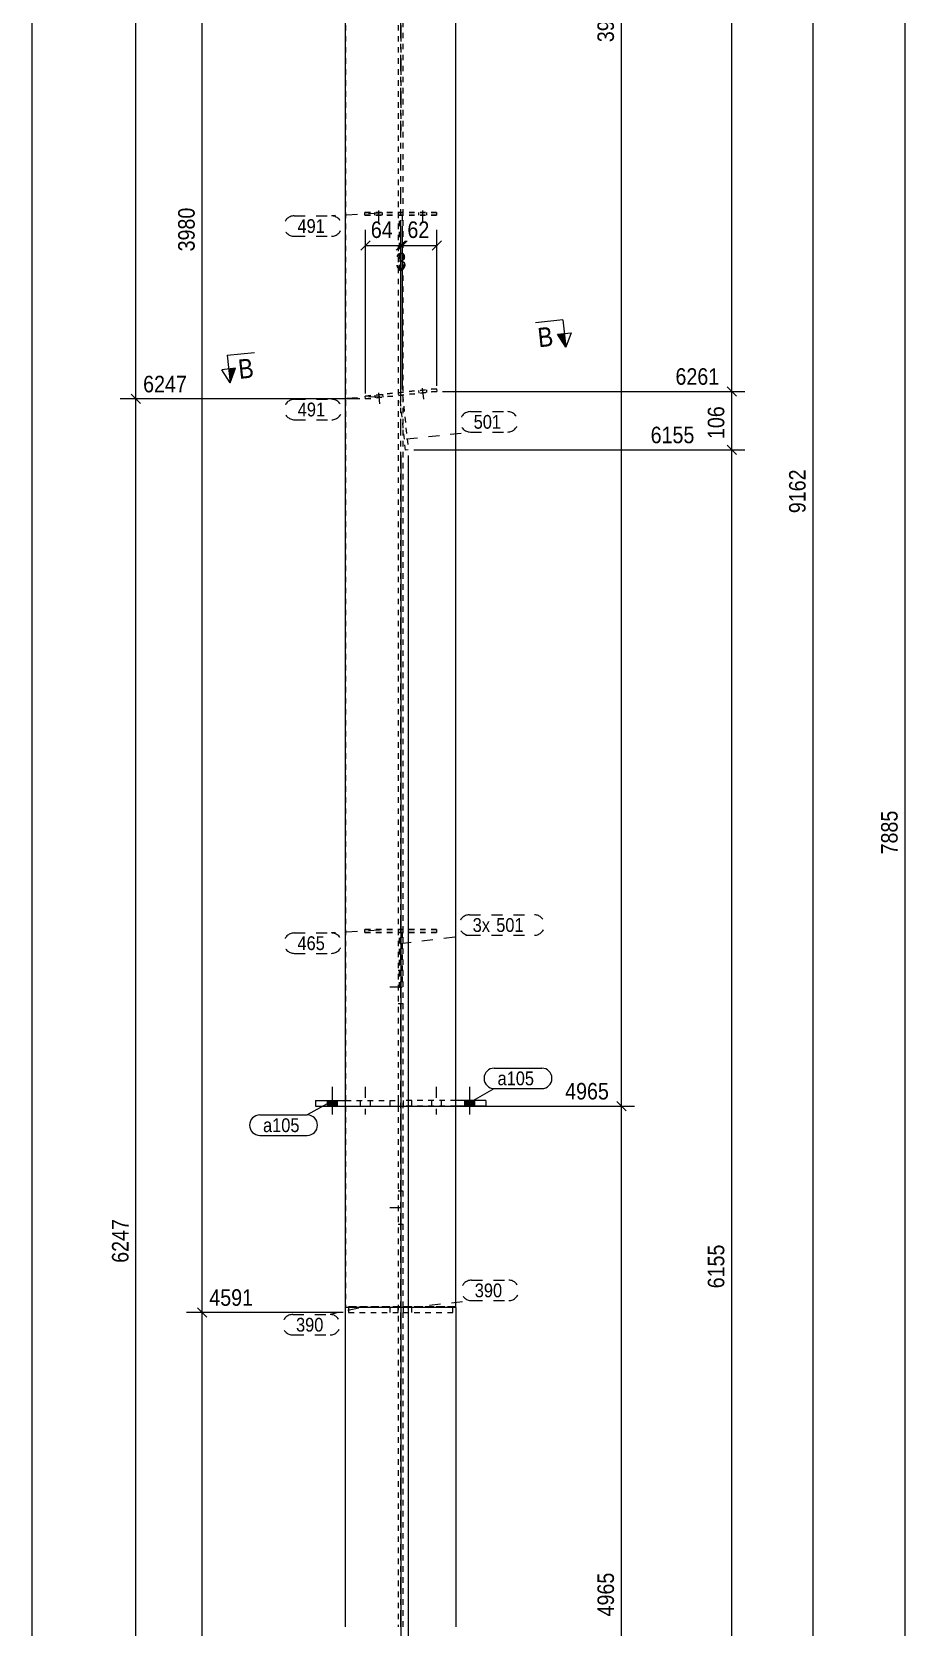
# Model space of a CAD drawing. Header units: millimetres. Extents: x 2 to 579, y 1 to 825.
# Drawn here: x 5 to 163.3, y 185.9 to 475.1 of the extents above; entities that cross this region are included whole.
import ezdxf

# ---------------------------------------------------------------- set-up
doc = ezdxf.new("R2010")
doc.units = ezdxf.units.MM
for name, pattern in [('XKITLINE00', [0]), ('XKITLINE01', [4, 1, -1, 1, -1]), ('XKITLINE02', [4, 2, -2]), ('XKITLINE03', [6, 3, -1, 1, -1])]:
    doc.linetypes.add(name, pattern=pattern)
for name, color, linetype, lineweight in [('Bolt', 3, 'Continuous', 0), ('Dimensions', 7, 'Continuous', 0), ('DrawingSheet', 5, 'Continuous', 0), ('Part', 2, 'Continuous', 0), ('PartMark', 7, 'Continuous', 0), ('Section', 6, 'Continuous', 0)]:
    doc.layers.add(name, color=color, linetype=linetype, lineweight=lineweight)
doc.styles.add('ARIAL', font='ARIAL.TTF')

# ---------------------------------------------------------------- blocks, each defined once
blk = doc.blocks.new('*A47')
at = {"layer": 'Bolt', "color": 3, "linetype": 'XKITLINE02', "lineweight": 0}
for p, q in [((71.41, 304.98), (72.31, 304.98)), ((69.86, 301.98), (73.86, 301.98)), ((71.41, 298.98), (72.31, 298.98)), ((71.41, 264.98), (72.31, 264.98)), ((69.86, 261.98), (73.86, 261.98)), ((71.41, 258.98), (72.31, 258.98))]:
    blk.add_line(p, q, dxfattribs=at)
blk = doc.blocks.new('*A51')
at = {"layer": 'Bolt'}
blk.add_hatch(color=3, dxfattribs=at).paths.add_polyline_path([(58.51, 280.36), (58.51, 281.36), (60.31, 281.36), (60.31, 280.36)], flags=17)
blk.add_hatch(color=3, dxfattribs=at).paths.add_polyline_path([(58.51, 280.36), (58.51, 281.36), (60.31, 281.36), (60.31, 280.36)], flags=17)
at = {"layer": 'Bolt', "color": 3, "linetype": 'XKITLINE00', "lineweight": 0}
for p, q in [((59.41, 283.86), (59.41, 278.86)), ((59.41, 283.86), (59.41, 278.86)), ((58.51, 281.36), (58.51, 280.36)), ((58.51, 281.36), (58.51, 280.36)), ((60.31, 281.36), (60.31, 280.36)), ((60.31, 281.36), (60.31, 280.36))]:
    blk.add_line(p, q, dxfattribs=at)
at = {"layer": 'Bolt', "color": 3, "linetype": 'XKITLINE02', "lineweight": 0}
for p, q in [((65.41, 283.86), (65.41, 278.86)), ((65.41, 283.86), (65.41, 278.86)), ((64.51, 281.36), (64.51, 280.36)), ((64.51, 281.36), (64.51, 280.36)), ((66.31, 281.36), (66.31, 280.36)), ((66.31, 281.36), (66.31, 280.36))]:
    blk.add_line(p, q, dxfattribs=at)
blk = doc.blocks.new('*A52')
at = {"layer": 'Bolt'}
blk.add_hatch(color=3, dxfattribs=at).paths.add_polyline_path([(85.21, 281.36), (85.21, 280.36), (83.41, 280.36), (83.41, 281.36)], flags=17)
blk.add_hatch(color=3, dxfattribs=at).paths.add_polyline_path([(85.21, 281.36), (85.21, 280.36), (83.41, 280.36), (83.41, 281.36)], flags=17)
at = {"layer": 'Bolt', "color": 3, "linetype": 'XKITLINE02', "lineweight": 0}
for p, q in [((78.31, 283.86), (78.31, 278.86)), ((78.31, 283.86), (78.31, 278.86)), ((77.41, 281.36), (77.41, 280.36)), ((77.41, 281.36), (77.41, 280.36)), ((79.21, 281.36), (79.21, 280.36)), ((79.21, 281.36), (79.21, 280.36))]:
    blk.add_line(p, q, dxfattribs=at)
at = {"layer": 'Bolt', "color": 3, "linetype": 'XKITLINE00', "lineweight": 0}
for p, q in [((84.31, 283.86), (84.31, 278.86)), ((84.31, 283.86), (84.31, 278.86)), ((83.41, 281.36), (83.41, 280.36)), ((83.41, 281.36), (83.41, 280.36)), ((85.21, 281.36), (85.21, 280.36)), ((85.21, 281.36), (85.21, 280.36))]:
    blk.add_line(p, q, dxfattribs=at)
blk = doc.blocks.new('*A56')
at = {"layer": 'Bolt', "color": 3, "linetype": 'XKITLINE02', "lineweight": 0}
for p, q in [((67.86, 440.7), (67.86, 443.7)), ((67.86, 440.7), (67.86, 443.7)), ((75.86, 440.7), (75.86, 443.7)), ((75.86, 440.7), (75.86, 443.7)), ((67.16, 441.86), (67.16, 442.36)), ((67.16, 441.86), (67.16, 442.36)), ((68.56, 441.86), (68.56, 442.36)), ((68.56, 441.86), (68.56, 442.36)), ((75.16, 441.86), (75.16, 442.36)), ((75.16, 441.86), (75.16, 442.36)), ((76.56, 441.86), (76.56, 442.36)), ((76.56, 441.86), (76.56, 442.36))]:
    blk.add_line(p, q, dxfattribs=at)
blk = doc.blocks.new('*A59')
at = {"layer": 'Bolt', "color": 3, "linetype": 'XKITLINE02', "lineweight": 0}
for p, q in [((68.08, 407.67), (67.76, 410.66)), ((68.08, 407.67), (67.76, 410.66)), ((76.03, 408.51), (75.72, 411.5)), ((76.03, 408.51), (75.72, 411.5)), ((67.26, 408.75), (67.21, 409.25)), ((67.26, 408.75), (67.21, 409.25)), ((68.65, 408.9), (68.6, 409.4)), ((68.65, 408.9), (68.6, 409.4)), ((75.22, 409.59), (75.16, 410.09)), ((75.22, 409.59), (75.16, 410.09)), ((76.61, 409.74), (76.56, 410.24)), ((76.61, 409.74), (76.56, 410.24))]:
    blk.add_line(p, q, dxfattribs=at)
blk = doc.blocks.new('*A60')
at = {"layer": 'Part', "color": 7, "linetype": 'XKITLINE01', "lineweight": 0}
for p, q in [((61.86, 500.34), (61.86, 243.83)), ((71.41, 500.34), (71.41, 185.96)), ((72.31, 185.96), (72.31, 500.34)), ((81.86, 243.83), (81.86, 500.34))]:
    blk.add_line(p, q, dxfattribs=at)
at = {"layer": 'Part', "color": 7, "linetype": 'XKITLINE03', "lineweight": 0}
blk.add_line((71.86, 185.96), (71.86, 500.34), dxfattribs=at)
at = {"layer": 'Part', "color": 2, "linetype": 'XKITLINE00', "lineweight": 0}
for p, q in [((61.86, 185.96), (61.86, 243.83)), ((81.86, 243.83), (81.86, 185.96))]:
    blk.add_line(p, q, dxfattribs=at)
blk = doc.blocks.new('*A65')
at = {"layer": 'Part', "color": 2, "linetype": 'XKITLINE00', "lineweight": 0}
for p, q in [((56.41, 281.36), (61.86, 281.36)), ((56.41, 281.36), (56.41, 280.36)), ((56.41, 280.36), (61.86, 280.36))]:
    blk.add_line(p, q, dxfattribs=at)
at = {"layer": 'Part', "color": 7, "linetype": 'XKITLINE01', "lineweight": 0}
for p, q in [((61.86, 281.36), (71.41, 281.36)), ((69.91, 281.36), (69.91, 280.36)), ((71.41, 281.36), (71.41, 280.36)), ((61.86, 280.36), (71.41, 280.36))]:
    blk.add_line(p, q, dxfattribs=at)
blk = doc.blocks.new('*A66')
at = {"layer": 'Part', "color": 7, "linetype": 'XKITLINE01', "lineweight": 0}
for p, q in [((72.31, 281.36), (72.31, 280.36)), ((81.86, 281.36), (72.31, 281.36)), ((73.81, 281.36), (73.81, 280.36)), ((81.86, 280.36), (72.31, 280.36))]:
    blk.add_line(p, q, dxfattribs=at)
at = {"layer": 'Part', "color": 2, "linetype": 'XKITLINE00', "lineweight": 0}
for p, q in [((87.31, 281.36), (81.86, 281.36)), ((87.31, 281.36), (87.31, 280.36)), ((87.31, 280.36), (81.86, 280.36))]:
    blk.add_line(p, q, dxfattribs=at)
blk = doc.blocks.new('*A68')
at = {"layer": 'Part', "color": 2, "linetype": 'XKITLINE00', "lineweight": 0}
for p, q in [((61.86, 243.83), (61.86, 500.34)), ((81.86, 243.83), (81.86, 500.34)), ((81.86, 243.83), (61.86, 243.83))]:
    blk.add_line(p, q, dxfattribs=at)
at = {"layer": 'Part', "color": 7, "linetype": 'XKITLINE01', "lineweight": 0}
for p, q in [((71.41, 500.34), (71.41, 243.96)), ((72.31, 243.96), (72.31, 500.34)), ((81.86, 243.96), (61.86, 243.96))]:
    blk.add_line(p, q, dxfattribs=at)
at = {"layer": 'Part', "color": 7, "linetype": 'XKITLINE03', "lineweight": 0}
blk.add_line((71.86, 500.34), (71.86, 457.2), dxfattribs=at)
blk = doc.blocks.new('*A69')
at = {"layer": 'Part', "color": 7, "linetype": 'XKITLINE01', "lineweight": 0}
for p, q in [((81.31, 243.96), (72.31, 243.96)), ((72.31, 243.96), (72.31, 242.96)), ((72.31, 242.96), (81.31, 242.96)), ((73.81, 243.96), (73.81, 242.96)), ((81.31, 242.96), (81.31, 243.96))]:
    blk.add_line(p, q, dxfattribs=at)
blk = doc.blocks.new('*A70')
at = {"layer": 'Part', "color": 7, "linetype": 'XKITLINE01', "lineweight": 0}
for p, q in [((71.41, 243.96), (62.41, 243.96)), ((62.41, 243.96), (62.41, 242.96)), ((62.41, 242.96), (71.41, 242.96)), ((69.91, 243.96), (69.91, 242.96)), ((71.41, 242.96), (71.41, 243.96))]:
    blk.add_line(p, q, dxfattribs=at)
blk = doc.blocks.new('*A72')
at = {"layer": 'Part', "color": 7, "linetype": 'XKITLINE01', "lineweight": 0}
for p, q in [((71.61, 311.86), (72.11, 311.86)), ((71.61, 301.86), (71.61, 311.86)), ((71.61, 311.86), (72.11, 311.86)), ((72.11, 311.86), (72.11, 301.86)), ((72.11, 301.86), (71.61, 301.86))]:
    blk.add_line(p, q, dxfattribs=at)
blk = doc.blocks.new('*A75')
at = {"layer": 'Part', "color": 7, "linetype": 'XKITLINE01', "lineweight": 0}
for p, q in [((71.61, 441.86), (72.11, 441.86)), ((71.61, 431.86), (71.61, 441.86)), ((71.61, 441.86), (72.11, 441.86)), ((72.11, 441.86), (72.11, 431.86)), ((72.11, 431.86), (71.61, 431.86))]:
    blk.add_line(p, q, dxfattribs=at)
blk = doc.blocks.new('*A76')
at = {"layer": 'Part', "color": 7, "linetype": 'XKITLINE01', "lineweight": 0}
for p, q in [((65.36, 312.36), (78.36, 312.36)), ((65.36, 311.86), (65.36, 312.36)), ((78.36, 312.36), (65.36, 312.36)), ((78.36, 312.36), (78.36, 311.86)), ((78.36, 311.86), (65.36, 311.86)), ((65.36, 311.86), (78.36, 311.86))]:
    blk.add_line(p, q, dxfattribs=at)
blk = doc.blocks.new('*A77')
at = {"layer": 'Part', "color": 7, "linetype": 'XKITLINE01', "lineweight": 0}
for p, q in [((65.36, 442.36), (78.36, 442.36)), ((65.36, 441.86), (65.36, 442.36)), ((78.36, 442.36), (65.36, 442.36)), ((78.36, 441.86), (65.36, 441.86)), ((65.36, 441.86), (78.36, 441.86)), ((78.36, 442.36), (78.36, 441.86))]:
    blk.add_line(p, q, dxfattribs=at)
blk = doc.blocks.new('*A81')
at = {"layer": 'Part', "color": 7, "linetype": 'XKITLINE01', "lineweight": 0}
for p, q in [((65.42, 409.06), (78.35, 410.42)), ((78.35, 410.42), (65.42, 409.06)), ((65.47, 408.56), (65.42, 409.06)), ((78.4, 409.93), (65.47, 408.56)), ((65.47, 408.56), (78.4, 409.93)), ((78.35, 410.42), (78.4, 409.93))]:
    blk.add_line(p, q, dxfattribs=at)
blk = doc.blocks.new('*A82')
at = {"layer": 'Part', "color": 7, "linetype": 'XKITLINE01', "lineweight": 0}
for p, q in [((71.69, 409.22), (72.18, 409.27)), ((71.69, 409.22), (72.18, 409.27)), ((72.73, 399.27), (71.69, 409.22)), ((72.18, 409.27), (73.23, 399.33)), ((73.23, 399.33), (72.73, 399.27))]:
    blk.add_line(p, q, dxfattribs=at)
blk = doc.blocks.new('*A127')
at = {"layer": 'DrawingSheet', "color": 5, "linetype": 'XKITLINE00', "lineweight": 0}
blk.add_line((5, 825), (5, 5), dxfattribs=at)
blk = doc.blocks.new('*A135')
at = {"layer": 'Dimensions', "color": 7, "linetype": 'XKITLINE00', "lineweight": 0}
blk.add_line((146.6, 96.59), (146.6, 688), dxfattribs=at)
at = {"layer": 'Dimensions', "color": 3, "style": 'ARIAL', "width": 0.85}
blk.add_text('9162', height=3, rotation=90.0002, dxfattribs=at).set_placement((145.25, 387.85))
blk = doc.blocks.new('*A165')
at = {"layer": 'Dimensions', "color": 7, "linetype": 'XKITLINE00', "lineweight": 0}
blk.add_line((163.28, 98.59), (163.28, 562.29), dxfattribs=at)
at = {"layer": 'Dimensions', "color": 3, "style": 'ARIAL', "width": 0.85}
blk.add_text('7885', height=3, rotation=90.0002, dxfattribs=at).set_placement((161.93, 325.99))
blk = doc.blocks.new('*A200')
at = {"layer": 'PartMark', "color": 7, "linetype": 'XKITLINE02', "lineweight": 0}
for p, q in [((84.68, 248.8), (91.44, 248.8)), ((73.09, 243.84), (84.68, 245.1)), ((84.68, 245.1), (91.44, 245.1))]:
    blk.add_line(p, q, dxfattribs=at)
for centre, start, end in [((84.68, 246.95), 90, 270), ((91.44, 246.95), 270, 90)]:
    blk.add_arc(centre, 1.85, start, end, dxfattribs=at)
at = {"layer": 'PartMark', "color": 3, "style": 'ARIAL', "width": 0.85}
blk.add_text('390', height=2.5, dxfattribs=at).set_placement((85.28, 245.7))
blk = doc.blocks.new('*A203')
at = {"layer": 'PartMark', "color": 7, "linetype": 'XKITLINE00', "lineweight": 0}
for p, q in [((88.81, 287.24), (97.42, 287.24)), ((84.56, 281.15), (88.81, 283.54)), ((88.81, 283.54), (97.42, 283.54))]:
    blk.add_line(p, q, dxfattribs=at)
for centre, start, end in [((88.81, 285.39), 90, 270), ((97.42, 285.39), 270, 90)]:
    blk.add_arc(centre, 1.85, start, end, dxfattribs=at)
at = {"layer": 'PartMark', "color": 3, "style": 'ARIAL', "width": 0.85}
blk.add_text('a105', height=2.5, dxfattribs=at).set_placement((89.41, 284.14))
blk = doc.blocks.new('*A204')
at = {"layer": 'PartMark', "color": 7, "linetype": 'XKITLINE00', "lineweight": 0}
for p, q in [((59.16, 281.15), (54.92, 278.75)), ((46.3, 278.75), (54.92, 278.75)), ((46.3, 275.05), (54.92, 275.05))]:
    blk.add_line(p, q, dxfattribs=at)
for centre, start, end in [((46.3, 276.9), 90, 270), ((54.92, 276.9), 270, 90)]:
    blk.add_arc(centre, 1.85, start, end, dxfattribs=at)
at = {"layer": 'PartMark', "color": 3, "style": 'ARIAL', "width": 0.85}
blk.add_text('a105', height=2.5, dxfattribs=at).set_placement((46.9, 275.65))
blk = doc.blocks.new('*A210')
at = {"layer": 'PartMark', "color": 7, "linetype": 'XKITLINE02', "lineweight": 0}
for p, q in [((84.3, 315.04), (96.08, 315.04)), ((71.74, 309.83), (84.3, 311.34)), ((84.3, 311.34), (96.08, 311.34))]:
    blk.add_line(p, q, dxfattribs=at)
for centre, start, end in [((84.3, 313.19), 90, 270), ((96.08, 313.19), 270, 90)]:
    blk.add_arc(centre, 1.85, start, end, dxfattribs=at)
at = {"layer": 'PartMark', "color": 3, "style": 'ARIAL', "width": 0.85}
for s, p in [('3x', (84.9, 311.94)), ('501', (89.17, 311.94))]:
    blk.add_text(s, height=2.5, dxfattribs=at).set_placement(p)
blk = doc.blocks.new('*A211')
at = {"layer": 'Section'}
for points in [[(101.51, 420.41), (101.77, 417.92), (100.27, 420.28)], [(41.89, 414.12), (40.91, 411.5), (40.64, 413.99)]]:
    blk.add_hatch(color=3, dxfattribs=at).paths.add_polyline_path(points, flags=17)
at = {"layer": 'Section', "color": 1, "linetype": 'XKITLINE00', "lineweight": 0}
for p, q in [((101.25, 422.9), (96.27, 422.37)), ((101.25, 422.9), (101.77, 417.92)), ((40.38, 416.48), (45.35, 417)), ((40.38, 416.48), (40.91, 411.5))]:
    blk.add_line(p, q, dxfattribs=at)
at = {"layer": 'Section', "color": 3, "linetype": 'XKITLINE00', "lineweight": 0}
for p, q in [((100.27, 420.28), (102.75, 420.54)), ((101.77, 417.92), (100.27, 420.28)), ((102.75, 420.54), (101.77, 417.92)), ((41.89, 414.12), (39.4, 413.86)), ((40.91, 411.5), (39.4, 413.86)), ((40.91, 411.5), (41.89, 414.12))]:
    blk.add_line(p, q, dxfattribs=at)
at = {"layer": 'Section', "color": 7, "style": 'ARIAL', "width": 0.85}
for p in [(96.88, 417.91), (42.59, 412.18)]:
    blk.add_text('B', height=3.5, rotation=6.0218, dxfattribs=at).set_placement(p)
blk = doc.blocks.new('*A214')
at = {"layer": 'Dimensions', "color": 7, "linetype": 'XKITLINE00', "lineweight": 0}
for p, q in [((111.01, 281.21), (112.71, 279.51)), ((57.41, 280.36), (114.26, 280.36)), ((111.86, 104.24), (111.86, 280.36)), ((82.86, 104.24), (114.26, 104.24)), ((111.01, 105.09), (112.71, 103.39))]:
    blk.add_line(p, q, dxfattribs=at)
at = {"layer": 'Dimensions', "color": 3}
for p in [(111.86, 280.36), (111.86, 104.24)]:
    blk.add_point(p, dxfattribs=at)
at = {"layer": 'Dimensions', "color": 3, "style": 'ARIAL', "width": 0.85}
blk.add_text('4965', height=3, dxfattribs=at).set_placement((101.66, 281.56))
blk.add_text('4965', height=3, rotation=90.0002, dxfattribs=at).set_placement((110.51, 187.85))
blk = doc.blocks.new('*A215')
at = {"layer": 'Dimensions', "color": 7, "linetype": 'XKITLINE00', "lineweight": 0}
for p, q in [((111.86, 280.36), (111.86, 675.02)), ((111.01, 281.21), (112.71, 279.51)), ((57.41, 280.36), (114.26, 280.36))]:
    blk.add_line(p, q, dxfattribs=at)
at = {"layer": 'Dimensions', "color": 3}
blk.add_point((111.86, 280.36), dxfattribs=at)
at = {"layer": 'Dimensions', "color": 3, "style": 'ARIAL', "width": 0.85}
blk.add_text('3991', height=3, rotation=90.0002, dxfattribs=at).set_placement((110.51, 473.24))
blk = doc.blocks.new('*A217')
at = {"layer": 'Dimensions', "color": 7, "linetype": 'XKITLINE00', "lineweight": 0}
for p, q in [((64.47, 408.56), (21.01, 408.56)), ((23.01, 409.41), (24.71, 407.72)), ((23.86, 104.24), (23.86, 408.56))]:
    blk.add_line(p, q, dxfattribs=at)
at = {"layer": 'Dimensions', "color": 3}
blk.add_point((23.86, 408.56), dxfattribs=at)
at = {"layer": 'Dimensions', "color": 3, "style": 'ARIAL', "width": 0.85}
blk.add_text('6247', height=3, dxfattribs=at).set_placement((25.16, 409.76))
blk.add_text('6247', height=3, rotation=90.0002, dxfattribs=at).set_placement((22.51, 251.95))
blk = doc.blocks.new('*A218')
at = {"layer": 'Dimensions', "color": 7, "linetype": 'XKITLINE00', "lineweight": 0}
for p, q in [((60.86, 675.02), (21.01, 675.02)), ((23.01, 675.87), (24.71, 674.17)), ((23.86, 408.56), (23.86, 675.02)), ((64.47, 408.56), (21.01, 408.56)), ((23.01, 409.41), (24.71, 407.72))]:
    blk.add_line(p, q, dxfattribs=at)
at = {"layer": 'Dimensions', "color": 3}
for p in [(23.86, 675.02), (23.86, 408.56)]:
    blk.add_point(p, dxfattribs=at)
at = {"layer": 'Dimensions', "color": 3, "style": 'ARIAL', "width": 0.85}
blk.add_text('8956', height=3, dxfattribs=at).set_placement((25.16, 676.22))
blk.add_text('2709', height=3, rotation=90.0002, dxfattribs=at).set_placement((22.51, 537.34))
blk = doc.blocks.new('*A219')
at = {"layer": 'Dimensions', "color": 7, "linetype": 'XKITLINE00', "lineweight": 0}
for p, q in [((61.41, 242.96), (33.01, 242.96)), ((35.01, 243.81), (36.71, 242.11)), ((35.86, 104.24), (35.86, 242.96)), ((60.86, 104.24), (33.01, 104.24)), ((35.01, 105.09), (36.71, 103.39))]:
    blk.add_line(p, q, dxfattribs=at)
at = {"layer": 'Dimensions', "color": 3}
for p in [(35.86, 242.96), (35.86, 104.24)]:
    blk.add_point(p, dxfattribs=at)
at = {"layer": 'Dimensions', "color": 3, "style": 'ARIAL', "width": 0.85}
blk.add_text('4591', height=3, dxfattribs=at).set_placement((37.16, 244.16))
blk.add_text('4591', height=3, rotation=90.0002, dxfattribs=at).set_placement((34.51, 169.15))
blk = doc.blocks.new('*A220')
at = {"layer": 'Dimensions', "color": 7, "linetype": 'XKITLINE00', "lineweight": 0}
for p, q in [((35.86, 242.96), (35.86, 636.56)), ((61.41, 242.96), (33.01, 242.96)), ((35.01, 243.81), (36.71, 242.11))]:
    blk.add_line(p, q, dxfattribs=at)
at = {"layer": 'Dimensions', "color": 3}
blk.add_point((35.86, 242.96), dxfattribs=at)
at = {"layer": 'Dimensions', "color": 3, "style": 'ARIAL', "width": 0.85}
blk.add_text('3980', height=3, rotation=90.0002, dxfattribs=at).set_placement((34.51, 435.31))
blk = doc.blocks.new('*A222')
at = {"layer": 'Dimensions', "color": 7, "linetype": 'XKITLINE00', "lineweight": 0}
for p, q in [((74.23, 399.33), (134.26, 399.33)), ((131.01, 400.18), (132.71, 398.48)), ((131.86, 104.24), (131.86, 399.33))]:
    blk.add_line(p, q, dxfattribs=at)
at = {"layer": 'Dimensions', "color": 3}
blk.add_point((131.86, 399.33), dxfattribs=at)
at = {"layer": 'Dimensions', "color": 3, "style": 'ARIAL', "width": 0.85}
blk.add_text('6155', height=3, dxfattribs=at).set_placement((117.16, 400.53))
blk.add_text('6155', height=3, rotation=90.0002, dxfattribs=at).set_placement((130.51, 247.33))
blk = doc.blocks.new('*A223')
at = {"layer": 'Dimensions', "color": 7, "linetype": 'XKITLINE00', "lineweight": 0}
for p, q in [((131.01, 410.78), (132.71, 409.08)), ((79.4, 409.93), (134.26, 409.93)), ((131.86, 399.33), (131.86, 409.93)), ((74.23, 399.33), (134.26, 399.33)), ((131.01, 400.18), (132.71, 398.48))]:
    blk.add_line(p, q, dxfattribs=at)
at = {"layer": 'Dimensions', "color": 3}
for p in [(131.86, 409.93), (131.86, 399.33)]:
    blk.add_point(p, dxfattribs=at)
at = {"layer": 'Dimensions', "color": 3, "style": 'ARIAL', "width": 0.85}
blk.add_text('6261', height=3, dxfattribs=at).set_placement((121.66, 411.13))
blk.add_text('106', height=3, rotation=90.0002, dxfattribs=at).set_placement((130.51, 401.29))
blk = doc.blocks.new('*A224')
at = {"layer": 'Dimensions', "color": 7, "linetype": 'XKITLINE00', "lineweight": 0}
for p, q in [((82.86, 675.02), (134.26, 675.02)), ((131.01, 675.87), (132.71, 674.17)), ((131.86, 409.93), (131.86, 675.02)), ((131.01, 410.78), (132.71, 409.08)), ((79.4, 409.93), (134.26, 409.93))]:
    blk.add_line(p, q, dxfattribs=at)
at = {"layer": 'Dimensions', "color": 3}
for p in [(131.86, 675.02), (131.86, 409.93)]:
    blk.add_point(p, dxfattribs=at)
at = {"layer": 'Dimensions', "color": 3, "style": 'ARIAL', "width": 0.85}
blk.add_text('8956', height=3, dxfattribs=at).set_placement((121.66, 676.22))
blk.add_text('2695', height=3, rotation=90.0002, dxfattribs=at).set_placement((130.51, 538.02))
blk = doc.blocks.new('*A225')
at = {"layer": 'Dimensions', "color": 7, "linetype": 'XKITLINE00', "lineweight": 0}
for p, q in [((66.32, 437.24), (64.62, 435.54)), ((65.47, 409.56), (65.47, 439.24)), ((72.71, 437.24), (71.01, 435.54)), ((71.86, 410.93), (71.86, 439.24)), ((65.47, 436.39), (71.86, 436.39))]:
    blk.add_line(p, q, dxfattribs=at)
at = {"layer": 'Dimensions', "color": 3}
for p in [(65.47, 436.39), (71.86, 436.39)]:
    blk.add_point(p, dxfattribs=at)
at = {"layer": 'Dimensions', "color": 3, "style": 'ARIAL', "width": 0.85}
blk.add_text('64', height=3, dxfattribs=at).set_placement((66.44, 437.74))
blk = doc.blocks.new('*A226')
at = {"layer": 'Dimensions', "color": 7, "linetype": 'XKITLINE00', "lineweight": 0}
for p, q in [((72.71, 437.24), (71.01, 435.54)), ((73.03, 437.24), (71.33, 435.54)), ((71.86, 410.93), (71.86, 438.79)), ((72.18, 410.27), (72.18, 438.79)), ((71.86, 436.39), (72.18, 436.39))]:
    blk.add_line(p, q, dxfattribs=at)
at = {"layer": 'Dimensions', "color": 3}
for p in [(71.86, 436.39), (72.18, 436.39)]:
    blk.add_point(p, dxfattribs=at)
at = {"layer": 'Dimensions', "color": 3, "style": 'ARIAL', "width": 0.85}
blk.add_text('3', height=3, dxfattribs=at).set_placement((70.91, 432.04))
blk = doc.blocks.new('*A227')
at = {"layer": 'Dimensions', "color": 7, "linetype": 'XKITLINE00', "lineweight": 0}
for p, q in [((73.03, 437.24), (71.33, 435.54)), ((72.18, 410.27), (72.18, 439.24)), ((79.25, 437.24), (77.55, 435.54)), ((78.4, 410.93), (78.4, 439.24)), ((72.18, 436.39), (78.4, 436.39))]:
    blk.add_line(p, q, dxfattribs=at)
at = {"layer": 'Dimensions', "color": 3}
for p in [(72.18, 436.39), (78.4, 436.39)]:
    blk.add_point(p, dxfattribs=at)
at = {"layer": 'Dimensions', "color": 3, "style": 'ARIAL', "width": 0.85}
blk.add_text('62', height=3, dxfattribs=at).set_placement((73.07, 437.74))
blk = doc.blocks.new('*A230')
at = {"layer": 'Dimensions', "color": 7, "linetype": 'XKITLINE00', "lineweight": 0}
for p, q in [((71.86, 398.33), (71.86, 109.84)), ((73.23, 398.33), (73.23, 109.84)), ((72.71, 113.09), (71.01, 111.39)), ((74.08, 113.09), (72.38, 111.39)), ((71.86, 112.24), (73.23, 112.24))]:
    blk.add_line(p, q, dxfattribs=at)
at = {"layer": 'Dimensions', "color": 3}
for p in [(71.86, 112.24), (73.23, 112.24)]:
    blk.add_point(p, dxfattribs=at)
at = {"layer": 'Dimensions', "color": 3, "style": 'ARIAL', "width": 0.85}
blk.add_text('14', height=3, dxfattribs=at).set_placement((70.32, 113.59))
blk = doc.blocks.new('*A232')
at = {"layer": 'PartMark', "color": 7, "linetype": 'XKITLINE02', "lineweight": 0}
for p, q in [((84.48, 406.26), (91.25, 406.26)), ((72.89, 401.3), (84.48, 402.56)), ((84.48, 402.56), (91.25, 402.56))]:
    blk.add_line(p, q, dxfattribs=at)
for centre, start, end in [((84.48, 404.41), 90, 270), ((91.25, 404.41), 270, 90)]:
    blk.add_arc(centre, 1.85, start, end, dxfattribs=at)
at = {"layer": 'PartMark', "color": 3, "style": 'ARIAL', "width": 0.85}
blk.add_text('501', height=2.5, dxfattribs=at).set_placement((85.08, 403.16))
blk = doc.blocks.new('*A233')
at = {"layer": 'PartMark', "color": 7, "linetype": 'XKITLINE02', "lineweight": 0}
for p, q in [((52.59, 408.49), (59.35, 408.49)), ((68.04, 408.97), (59.35, 408.49)), ((52.59, 404.79), (59.35, 404.79))]:
    blk.add_line(p, q, dxfattribs=at)
for centre, start, end in [((52.59, 406.64), 90, 270), ((59.35, 406.64), 270, 90)]:
    blk.add_arc(centre, 1.85, start, end, dxfattribs=at)
at = {"layer": 'PartMark', "color": 3, "style": 'ARIAL', "width": 0.85}
blk.add_text('491', height=2.5, dxfattribs=at).set_placement((53.19, 405.39))
blk = doc.blocks.new('*A236')
at = {"layer": 'PartMark', "color": 7, "linetype": 'XKITLINE02', "lineweight": 0}
for p, q in [((52.54, 441.75), (59.3, 441.75)), ((67.99, 442.23), (59.3, 441.75)), ((52.54, 438.05), (59.3, 438.05))]:
    blk.add_line(p, q, dxfattribs=at)
for centre, start, end in [((52.54, 439.9), 90, 270), ((59.3, 439.9), 270, 90)]:
    blk.add_arc(centre, 1.85, start, end, dxfattribs=at)
at = {"layer": 'PartMark', "color": 3, "style": 'ARIAL', "width": 0.85}
blk.add_text('491', height=2.5, dxfattribs=at).set_placement((53.14, 438.65))
blk = doc.blocks.new('*A237')
at = {"layer": 'PartMark', "color": 7, "linetype": 'XKITLINE02', "lineweight": 0}
for p, q in [((52.54, 311.75), (59.3, 311.75)), ((67.99, 312.23), (59.3, 311.75)), ((52.54, 308.05), (59.3, 308.05))]:
    blk.add_line(p, q, dxfattribs=at)
for centre, start, end in [((52.54, 309.9), 90, 270), ((59.3, 309.9), 270, 90)]:
    blk.add_arc(centre, 1.85, start, end, dxfattribs=at)
at = {"layer": 'PartMark', "color": 3, "style": 'ARIAL', "width": 0.85}
blk.add_text('465', height=2.5, dxfattribs=at).set_placement((53.14, 308.65))
blk = doc.blocks.new('*A240')
at = {"layer": 'PartMark', "color": 7, "linetype": 'XKITLINE02', "lineweight": 0}
for p, q in [((64.24, 243.73), (59.05, 242.58)), ((52.28, 242.58), (59.05, 242.58)), ((52.28, 238.88), (59.05, 238.88))]:
    blk.add_line(p, q, dxfattribs=at)
for centre, start, end in [((52.28, 240.73), 90, 270), ((59.05, 240.73), 270, 90)]:
    blk.add_arc(centre, 1.85, start, end, dxfattribs=at)
at = {"layer": 'PartMark', "color": 3, "style": 'ARIAL', "width": 0.85}
blk.add_text('390', height=2.5, dxfattribs=at).set_placement((52.88, 239.48))

msp = doc.modelspace()

# ---------------------------------------------------------------- block references
at = {"lineweight": 0}
for name in ['*A127', '*A135', '*A218', '*A215', '*A224', '*A220', '*A68', '*A47', '*A165', '*A56', '*A236', '*A225', '*A77', '*A227', '*A75', '*A226', '*A211', '*A223', '*A217', '*A59', '*A233', '*A81', '*A82', '*A232', '*A222', '*A230', '*A76', '*A210', '*A237', '*A72', '*A203', '*A214', '*A51', '*A52', '*A204', '*A65', '*A66', '*A200', '*A219', '*A240', '*A70', '*A69']:
    msp.add_blockref(name, (0, 0), dxfattribs=at)
at = {"layer": 'Part', "lineweight": 0}
msp.add_blockref('*A60', (0, 0), dxfattribs=at)

doc.saveas('drawing.dxf')
